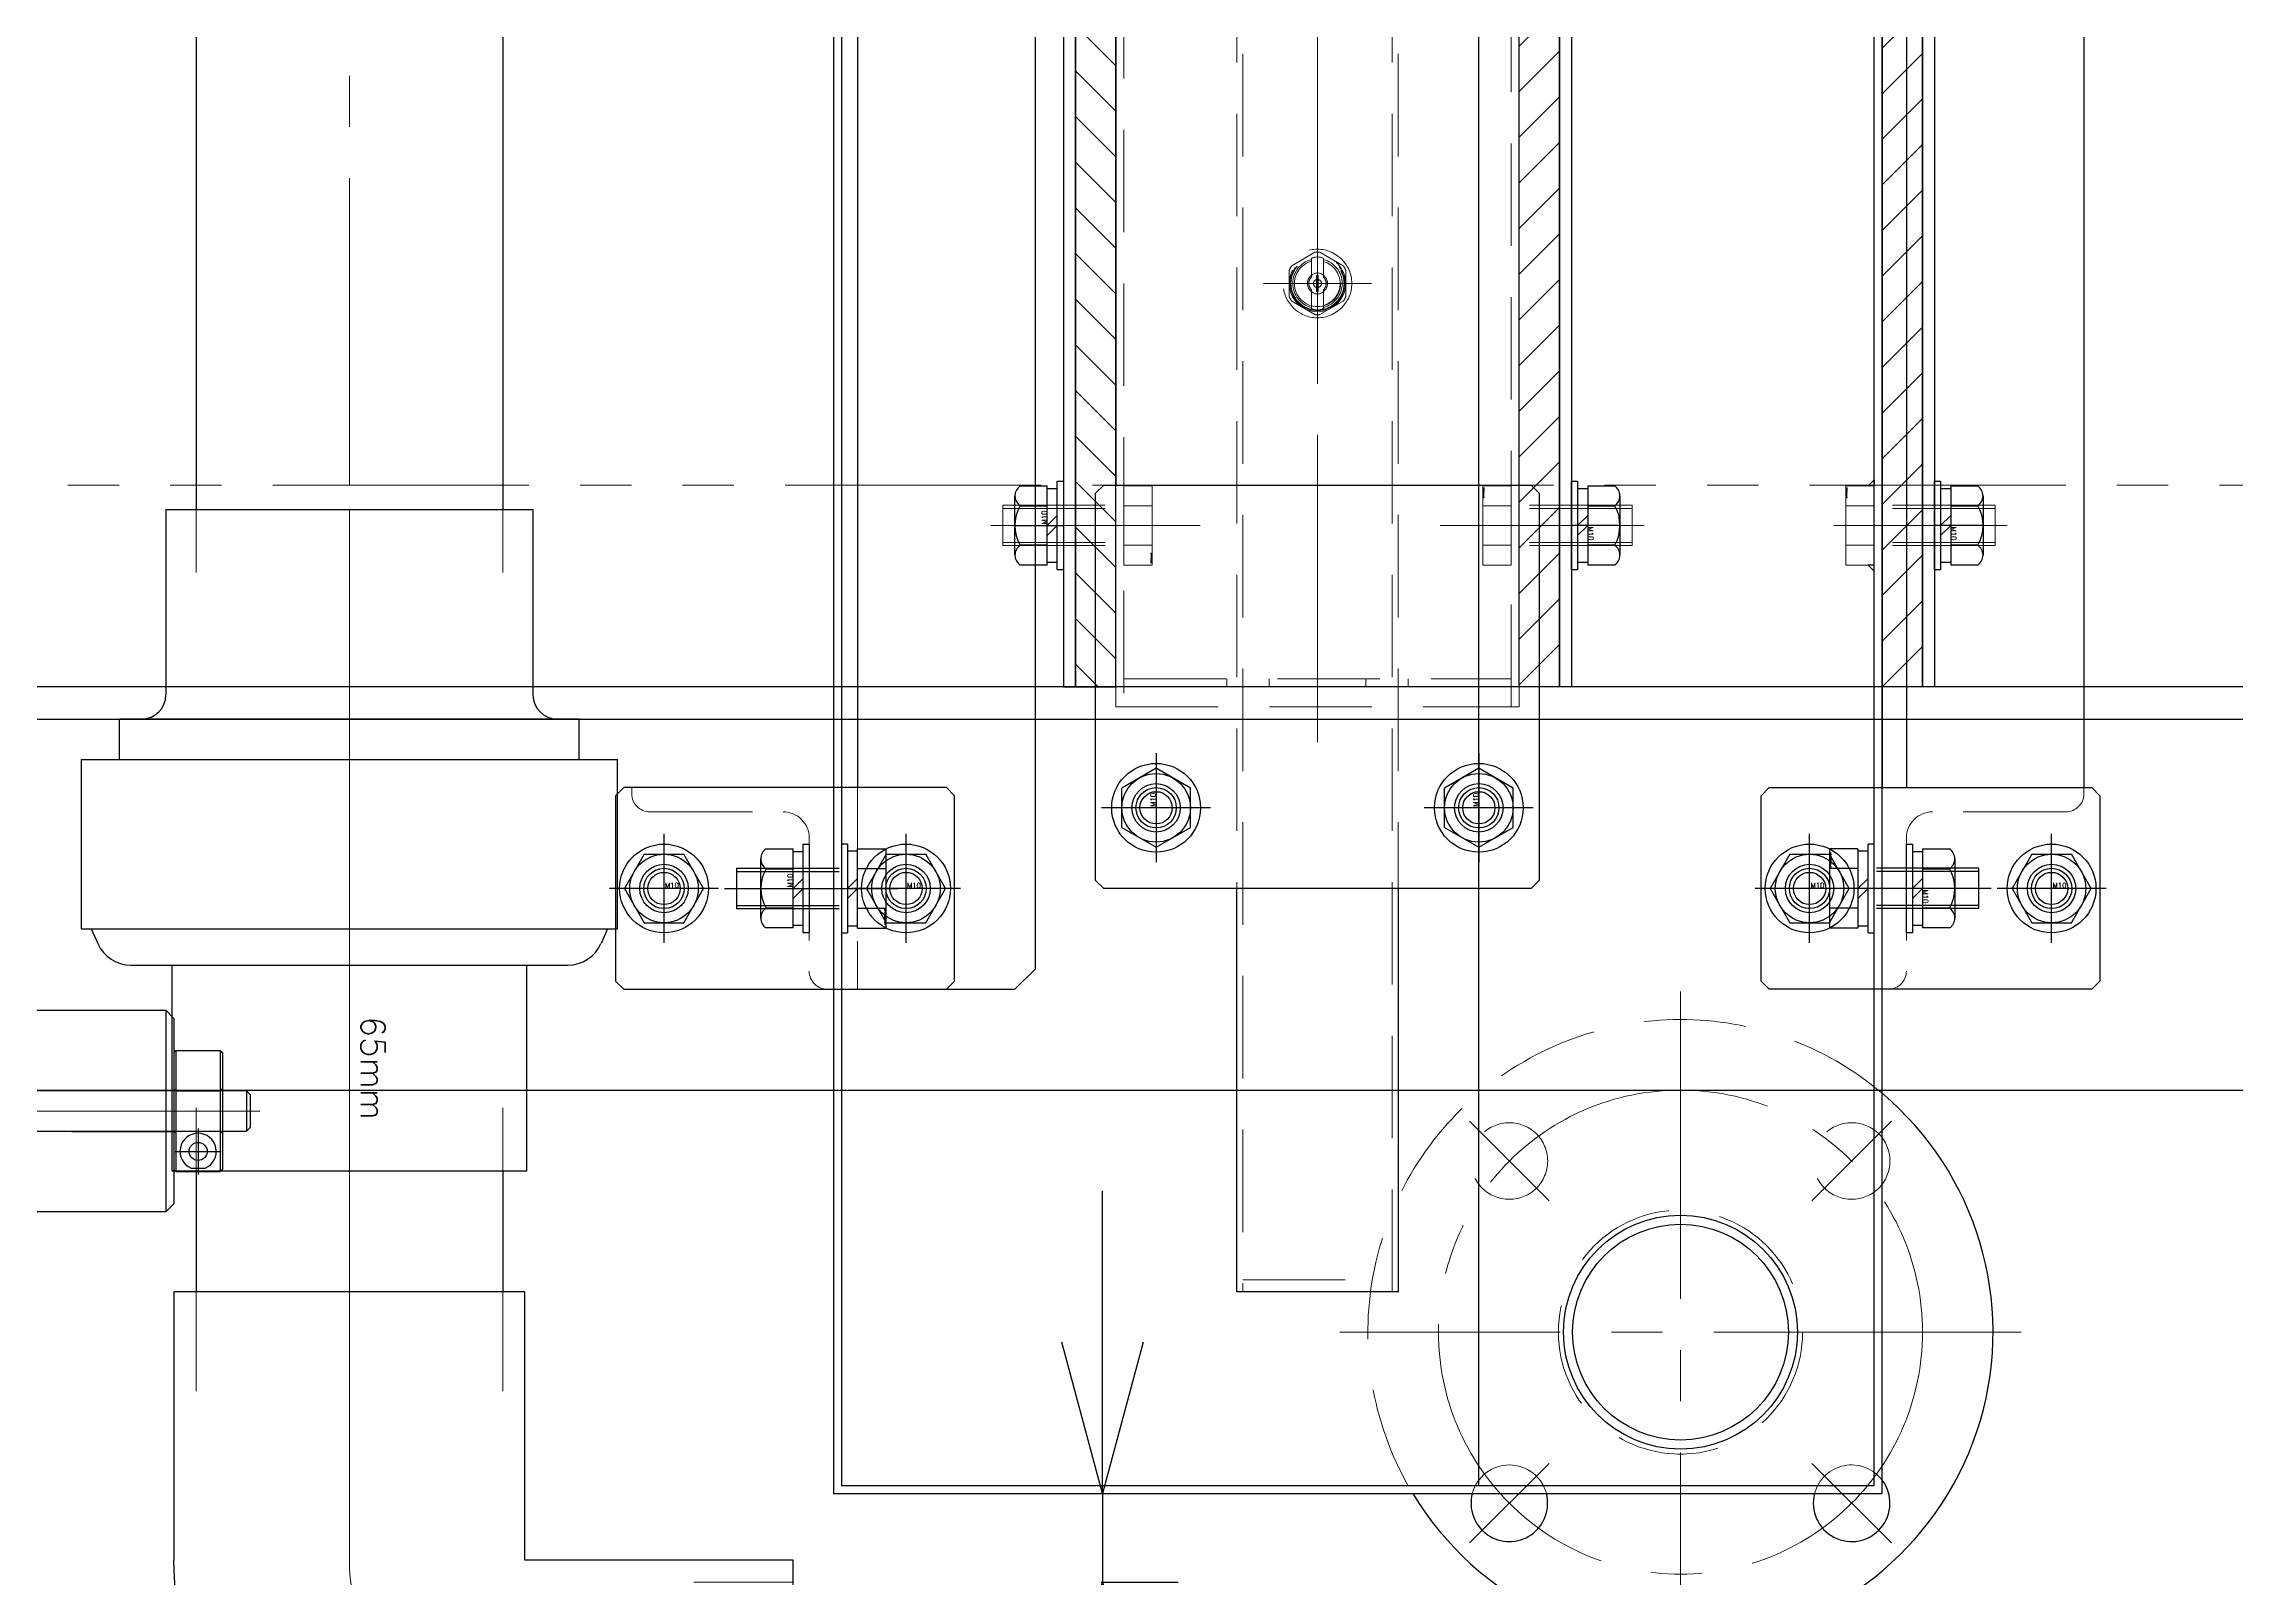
# Model space of a CAD drawing. Header units: millimetres. Extents: x -8731 to 85711, y -14522 to 31379.
# Drawn here: x 71653 to 72197, y 3667 to 4047 of the extents above; entities that cross this region are included whole.
import ezdxf

# ---------------------------------------------------------------- set-up
doc = ezdxf.new("R2010")
doc.units = ezdxf.units.MM
doc.header["$LTSCALE"] = 4
doc.header["$PDMODE"] = 99
doc.header["$PDSIZE"] = 1
for name, pattern in [('CENTER2', [28.575, 19.05, -3.175, 3.175, -3.175]), ('HIDDEN', [9.525, 6.35, -3.175]), ('PHANTOM2', [31.75, 15.875, -3.175, 3.175, -3.175, 3.175, -3.175])]:
    doc.linetypes.add(name, pattern=pattern)
for name, color, linetype, lineweight in [('04_HIDDEN', 2, 'HIDDEN', 13), ('05_CENTER', 4, 'CENTER2', 13), ('06_PHANTOM', 2, 'PHANTOM2', 13), ('08_DIM', 3, 'Continuous', 13)]:
    doc.layers.add(name, color=color, linetype=linetype, lineweight=lineweight)
doc.layers.add('10_DRAFT', color=8, linetype='Continuous', lineweight=0, plot=False)
doc.styles.add('KANJI0', font='txt.shx', dxfattribs={"width": 0.9, "height": 30, "bigfont": 'bigfont'})
doc.styles.add('KSS_TXT', font='txt.shx', dxfattribs={"bigfont": 'extfont2.shx'})
doc.styles.add('KSS_TXT_L', font='txt.shx', dxfattribs={"height": 9, "bigfont": 'extfont2.shx'})
doc.styles.get("Standard").update_dxf_attribs({"font": 'txt.shx', "bigfont": 'extfont2.shx'})
doc.dimstyles.new('KSS_DIM', dxfattribs={"dimscale": 3, "dimtxt": 3, "dimasz": 2.5, "dimexe": 1.25, "dimexo": 0.625, "dimtad": 1, "dimdsep": 46, "dimtxsty": 'KSS_TXT', "dimblk": 'OPEN30', "dimcen": 0, "dimazin": 2, "dimtfac": 0.75, "dimtmove": 0, "dimatfit": 3, "dimldrblk": 'OPEN30', "dimfxl": 1, "dimtolj": 1, "dimarcsym": 0})

# ---------------------------------------------------------------- blocks, each defined once
blk = doc.blocks.new('A$C092B7092_1_1_1')
at = {"color": 0}
blk.add_line((90, -1008), (2590, -1008), dxfattribs=at)
blk.add_lwpolyline([(90, -1100), (2590, -1100), (2590, -1000), (90, -1000)], close=True, dxfattribs=at)
for centre in [(1245, -1030), (1325, -1030), (1123, -1050), (1183, -1050), (1407, -1050), (1467, -1050)]:
    blk.add_circle(centre, 6, dxfattribs=at)
at = {"layer": '05_CENTER'}
for p, q in [((1245, -1039.34), (1245, -1020.66)), ((1325, -1039.34), (1325, -1020.66)), ((1254.34, -1030), (1235.66, -1030)), ((1334.34, -1030), (1315.66, -1030)), ((1123, -1059.34), (1123, -1040.66)), ((1183, -1059.34), (1183, -1040.66)), ((1407, -1059.34), (1407, -1040.66)), ((1467, -1059.34), (1467, -1040.66)), ((1132.34, -1050), (1113.66, -1050)), ((1192.34, -1050), (1173.66, -1050)), ((1416.34, -1050), (1397.66, -1050)), ((1476.34, -1050), (1457.66, -1050))]:
    blk.add_line(p, q, dxfattribs=at)
blk = doc.blocks.new('M10Nza_1_1_1')
at = {"color": 0}
for p, q in [((-7.35, 12), (7.35, 12)), ((-9.8, 4), (-9.8, 10.69)), ((-4.9, 4), (-4.9, 10.69)), ((4.9, 10.69), (4.9, 4)), ((9.8, 10.69), (9.8, 4)), ((-9.8, 4), (9.8, 4)), ((-9.2, 1.5), (-9.2, 4)), ((0, 1.5), (-2.5, 4)), ((0, 4), (2.5, 1.5)), ((9.2, 4), (9.2, 1.5))]:
    blk.add_line(p, q, dxfattribs=at)
at = {"color": 0, "linetype": 'CENTER2'}
blk.add_line((0, 12), (0, 0), dxfattribs=at)
at = {"color": 0}
blk.add_lwpolyline([(-11, 1.5), (11, 1.5), (11, 0), (-11, 0)], close=True, dxfattribs=at)
for centre, radius, start, end in [((-7.35, 9.06), 2.94, 33.626, 146.374), ((0, 2.2), 9.8, 60, 120), ((7.35, 9.06), 2.94, 33.626, 146.374)]:
    blk.add_arc(centre, radius, start, end, dxfattribs=at)
at = {"layer": '10_DRAFT', "style": 'KSS_TXT'}
blk.add_text('M10', height=1.25, dxfattribs=at).set_placement((0.26, 4.12))
blk = doc.blocks.new('A$C742A68D0_1_1')
at = {"color": 0}
for p, q in [((-9.81, 7), (9.81, 7)), ((-9.81, 0), (-9.81, 7)), ((-4.91, 0), (-4.91, 7)), ((4.91, 0), (4.91, 7)), ((9.81, 0), (9.81, 7)), ((-9.81, 0), (9.81, 0))]:
    blk.add_line(p, q, dxfattribs=at)
at = {"color": 0, "linetype": 'CENTER2'}
blk.add_line((0, -33), (0, 10), dxfattribs=at)
at = {"color": 0, "linetype": 'HIDDEN'}
for p, q in [((-5, -30), (-5, 0)), ((-4.19, -30), (-4.19, 0)), ((4.19, -30), (4.19, 0)), ((5, -30), (5, 0)), ((-5, -30), (5, -30))]:
    blk.add_line(p, q, dxfattribs=at)
at = {"layer": '10_DRAFT', "style": 'KSS_TXT_L'}
blk.add_text('BT-M10x30L', height=0.3, dxfattribs=at).set_placement((6.81, 6.66))
blk = doc.blocks.new('A$C0B00724F_1_1')
at = {"color": 0}
blk.add_lwpolyline([(78, -15), (-18, -15), (-20, -13), (-20, 93), (-18, 95), (78, 95), (80, 93), (80, -13)], close=True, dxfattribs=at)
for points in [[(1980, 90), (80, 90)], [(80, -10), (1980, -10)]]:
    blk.add_lwpolyline(points, dxfattribs=at)
for centre in [(0, 80), (0, 0)]:
    blk.add_circle(centre, 6, dxfattribs=at)
at = {"layer": '04_HIDDEN'}
for p, q in [((2035, 88), (25, 88)), ((30, 88), (30, -8)), ((32, 88), (32, -8)), ((30, 62.5), (32, 62.5)), ((30, 52), (32, 52)), ((30, 28), (32, 28)), ((30, 17.5), (32, 17.5)), ((25, -8), (2035, -8))]:
    blk.add_line(p, q, dxfattribs=at)
for points in [[(80, 90), (25, 90), (25, -10)], [(25, -10), (80, -10)]]:
    blk.add_lwpolyline(points, dxfattribs=at)
at = {"layer": '05_CENTER'}
for p, q in [((0, 70.66), (0, 89.34)), ((70, 69.08), (70, 82.43)), ((9.34, 80), (-9.34, 80)), ((16.24, 40), (2043.76, 40)), ((0, -9.34), (0, 9.34)), ((70, 9.54), (70, -2.43)), ((9.34, 0), (-9.34, 0))]:
    blk.add_line(p, q, dxfattribs=at)
at = {"layer": '04_HIDDEN', "rotation": 180}
blk.add_blockref('A$C742A68D0_1_1', (70, 88), dxfattribs=at)
at = {"layer": '04_HIDDEN'}
blk.add_blockref('A$C742A68D0_1_1', (70, -8), dxfattribs=at)
blk = doc.blocks.new('A$C6E8C5BCD_1_1')
h = blk.add_hatch()
h.set_pattern_fill('_USER', color=3, scale=8, angle=135, pattern_type=0)
h.set_pattern_definition([(135, (9279.8095, 4636.656), (-5.656854, -5.656854), [])])
h.paths.add_polyline_path([(1000, -10), (1000, 0), (-920, 0), (-920, -10)])
h.paths.add_polyline_path([(-920, -10), (-920, 0), (-950, 0), (-950, -10)])
h.paths.add_polyline_path([(-950, -10), (-950, 0), (-1000, 0), (-1000, -10)])
at = {"color": 0}
blk.add_lwpolyline([(1000, 0), (1000, -10), (-1000, -10), (-1000, 0)], close=True, dxfattribs=at)
at = {"layer": '05_CENTER'}
blk.add_line((-960, 3.94), (-960, -13.51), dxfattribs=at)
blk = doc.blocks.new('A$C4147621A_1_1')
at = {"color": 0}
blk.add_lwpolyline([(1000, 0), (1000, -3), (-1000, -3), (-1000, 0)], close=True, dxfattribs=at)
at = {"layer": '05_CENTER'}
blk.add_line((-960, 2.83), (-960, -5.76), dxfattribs=at)
blk = doc.blocks.new('A$C003B6CA5_1_1')
at = {"color": 0}
blk.add_lwpolyline([(1100, -20), (-1150, -20), (-1150, 20), (1100, 20)], close=True, dxfattribs=at)
at = {"layer": '04_HIDDEN'}
for p, q in [((1100, 18.5), (-1150, 18.5)), ((-1147, 18.5), (-1147, -18.5)), ((-1150, -18.5), (1100, -18.5))]:
    blk.add_line(p, q, dxfattribs=at)
for radius in [8.5, 7, 6.58, 5.72]:
    blk.add_circle((-900, 0), radius, dxfattribs=at)
at = {"layer": '05_CENTER'}
for p, q in [((-900, -13.37), (-900, 13.37)), ((-886.63, 0), (-913.37, 0))]:
    blk.add_line(p, q, dxfattribs=at)
blk = doc.blocks.new('1／4MVEP9010S303Wc_1_1')
at = {"color": 0}
for p, q in [((-4.4, 6.38), (-7.73, 0.62)), ((3.33, 7), (-3.33, 7)), ((7.73, 0.62), (4.4, 6.38)), ((-1.54, 1.5), (-6.13, 1.5)), ((-1.89, 0.2), (1.89, 0.2)), ((6.13, 1.5), (1.54, 1.5)), ((-7.73, -0.62), (-4.4, -6.38)), ((-6.13, -1.5), (-1.54, -1.5)), ((-1.89, -0.2), (1.89, -0.2)), ((1.54, -1.5), (6.13, -1.5)), ((4.4, -6.38), (7.73, -0.62)), ((-3.33, -7), (3.33, -7))]:
    blk.add_line(p, q, dxfattribs=at)
for points in [[(-6.13, -1.5), (-6.16, -1.49), (-6.2, -1.46), (-6.24, -1.41), (-6.3, -1.31), (-6.37, -1.16), (-6.41, -1.05), (-6.45, -0.91), (-6.49, -0.77), (-6.52, -0.62), (-6.55, -0.45), (-6.56, -0.29), (-6.57, -0.04), (-6.57, 0.2), (-6.55, 0.43), (-6.52, 0.65), (-6.47, 0.85), (-6.42, 1.03), (-6.36, 1.2), (-6.29, 1.33), (-6.25, 1.4), (-6.21, 1.45), (-6.17, 1.49), (-6.13, 1.5)], [(-2.07, 1.4), (-2.13, 1.34), (-2.2, 1.25), (-2.27, 1.15), (-2.34, 1.03), (-2.41, 0.89), (-2.47, 0.74), (-2.53, 0.54), (-2.58, 0.32), (-2.6, 0.09), (-2.6, -0.14), (-2.57, -0.35), (-2.53, -0.55), (-2.47, -0.74), (-2.4, -0.91), (-2.31, -1.08), (-2.22, -1.23), (-2.14, -1.33), (-2.07, -1.4)], [(-1.89, -0.2), (-1.96, -0.19), (-2.03, -0.14), (-2.07, -0.1), (-2.09, -0.05), (-2.1, 0.01), (-2.09, 0.05), (-2.08, 0.09), (-2.04, 0.14), (-1.96, 0.19), (-1.89, 0.2)], [(-1.89, 1.5), (-1.93, 1.49), (-1.96, 1.48), (-2.01, 1.45), (-2.06, 1.41)], [(2.06, 1.41), (2.01, 1.45), (1.97, 1.48), (1.93, 1.49), (1.89, 1.5)], [(1.89, 0.2), (1.96, 0.19), (2.03, 0.14), (2.07, 0.1), (2.09, 0.05), (2.1, -0.01), (2.09, -0.05), (2.08, -0.09), (2.04, -0.14), (1.96, -0.19), (1.89, -0.2)], [(2.07, -1.4), (2.13, -1.34), (2.2, -1.25), (2.27, -1.15), (2.34, -1.03), (2.41, -0.89), (2.47, -0.74), (2.53, -0.54), (2.58, -0.32), (2.6, -0.09), (2.6, 0.14), (2.57, 0.35), (2.53, 0.55), (2.47, 0.74), (2.4, 0.91), (2.31, 1.08), (2.22, 1.23), (2.14, 1.33), (2.07, 1.4)], [(6.13, 1.5), (6.16, 1.49), (6.2, 1.46), (6.24, 1.41), (6.3, 1.31), (6.37, 1.16), (6.41, 1.05), (6.45, 0.91), (6.49, 0.77), (6.52, 0.62), (6.55, 0.45), (6.56, 0.29), (6.57, 0.04), (6.57, -0.2), (6.55, -0.43), (6.52, -0.65), (6.47, -0.85), (6.42, -1.03), (6.36, -1.2), (6.29, -1.33), (6.25, -1.4), (6.21, -1.45), (6.17, -1.49), (6.13, -1.5)], [(-2.06, -1.41), (-2.01, -1.45), (-1.97, -1.48), (-1.93, -1.49), (-1.89, -1.5)], [(1.89, -1.5), (1.93, -1.49), (1.96, -1.48), (2.01, -1.45), (2.06, -1.41)]]:
    blk.add_lwpolyline(points, dxfattribs=at)
blk.add_circle((0, 0), 6.75, dxfattribs=at)
for radius, start, end in [(6.12, 14.1934, 165.8066), (7.75, 115.4146, 124.5854), (7.75, 55.4146, 64.5854), (7.75, 175.4146, 184.5854), (2.15, 44.2407, 135.7593), (1, 11.537, 168.463), (0.5, 156.4218, 203.5782), (0.5, 336.4218, 23.5782), (7.75, 355.4146, 4.5854), (6.12, 194.1934, 345.8066), (5.63, 195.4656, 344.5344), (2.5, 214.1405, 325.8595), (2.15, 224.2407, 315.7593), (1, 191.537, 348.463), (7.75, 235.4146, 244.5854), (7.75, 295.4146, 304.5854)]:
    blk.add_arc((0, 0), radius, start, end, dxfattribs=at)
at = {"layer": '04_HIDDEN', "color": 0}
blk.add_arc((0, 0), 2.5, 34.1405, 145.8595, dxfattribs=at)
at = {"layer": '05_CENTER', "color": 0}
for p, q in [((0, -8.67), (0, 8.67)), ((-8.67, 0), (8.67, 0))]:
    blk.add_line(p, q, dxfattribs=at)
blk = doc.blocks.new('A$C77611634_1_1')
blk.add_blockref('A$C003B6CA5_1_1', (0, 0))
at = {"layer": '04_HIDDEN', "color": 4}
blk.add_blockref('1／4MVEP9010S303Wc_1_1', (-900, 0), dxfattribs=at)
blk = doc.blocks.new('A$C7B156557_1_1')
at = {"color": 3}
blk.add_line((-148, 100), (2248, 100), dxfattribs=at)
at = {"color": 0}
for points in [[(-150, 0), (2250, 0), (2250, 260), (-150, 260)], [(-148, 2), (2248, 2), (2248, 258), (-148, 258)]]:
    blk.add_lwpolyline(points, close=True, dxfattribs=at)
at = {"color": 3}
for points in [[(80.19, 2), (80.19, 3.5), (78.69, 2), (78.69, 2)], [(99.81, 2), (99.81, 3.5), (101.31, 2), (101.31, 2)]]:
    blk.add_lwpolyline(points, close=True, dxfattribs=at)
blk.add_circle((-110, 50), 29)
at = {"color": 0}
blk.add_circle((-110, 50), 26.75, dxfattribs=at)
for centre, radius, start, end in [((-110, 50), 77.5, 121.073, 319.8222), ((-152.43, 92.43), 9.5, 75.202, 284.798), ((-152.43, 7.57), 9.5, 75.202, 307.1345)]:
    blk.add_arc(centre, radius, start, end, dxfattribs=at)
at = {"layer": '04_HIDDEN'}
for centre, radius in [((-67.57, 92.43), 9.5), ((-110, 50), 30.25), ((-67.57, 7.57), 9.5)]:
    blk.add_circle(centre, radius, dxfattribs=at)
for centre, radius, start, end in [((-110, 50), 77.5, 319.8222, 121.073), ((-152.43, 92.43), 9.5, 284.798, 75.202), ((-152.43, 7.57), 9.5, 307.1345, 75.202)]:
    blk.add_arc(centre, radius, start, end, dxfattribs=at)
at = {"layer": '05_CENTER'}
for p, q in [((0, 263.95), (0, 254.03)), ((-110, -34.46), (-110, 134.46)), ((-142.57, 82.57), (-162.28, 102.28)), ((-77.43, 82.57), (-57.72, 102.28)), ((-25.54, 50), (-194.46, 50)), ((-142.57, 17.43), (-162.28, -2.28)), ((-77.43, 17.43), (-57.72, -2.28)), ((0, 5.94), (0, -3.98)), ((90, 5.94), (90, -3.98))]:
    blk.add_line(p, q, dxfattribs=at)
blk.add_circle((-110, 50), 60, dxfattribs=at)
at = {"layer": '04_HIDDEN'}
blk.add_blockref('A$C742A68D0_1_1', (90, 2), dxfattribs=at)
blk = doc.blocks.new('A$C7E374867_2_1')
at = {"color": 0}
for p, q in [((-9.81, 11), (9.81, 11)), ((-9.81, 4), (-9.81, 11)), ((-4.91, 4), (-4.91, 11)), ((4.91, 4), (4.91, 11)), ((9.81, 4), (9.81, 11)), ((-11, 1.5), (11, 1.5)), ((-11, 1.5), (-11, 0)), ((-11, 0), (11, 0)), ((9.81, 4), (-9.81, 4)), ((-9.25, 4), (-9.25, 1.5)), ((0, 1.5), (-2.5, 4)), ((0, 4), (2.5, 1.5)), ((9.25, 1.5), (9.25, 4)), ((11, 0), (11, 1.5))]:
    blk.add_line(p, q, dxfattribs=at)
at = {"color": 0, "linetype": 'CENTER2'}
blk.add_line((0, -29), (0, 14), dxfattribs=at)
at = {"color": 0, "linetype": 'HIDDEN'}
for p, q in [((-5, -26), (-5, 0)), ((-4.19, -26), (-4.19, 0)), ((4.19, -26), (4.19, 0)), ((5, -26), (5, 0)), ((-5, -26), (5, -26))]:
    blk.add_line(p, q, dxfattribs=at)
at = {"layer": '10_DRAFT', "style": 'KSS_TXT_L'}
blk.add_text('BT-M10x30L,SW,PW', height=0.3, dxfattribs=at).set_placement((5.05, 10.66))
blk = doc.blocks.new('10b_2_1')
at = {"color": 0, "linetype": 'CENTER2'}
for p, q in [((0, -13.51), (0, 13.51)), ((13.51, 0), (-13.51, 0))]:
    blk.add_line(p, q, dxfattribs=at)
at = {"color": 0}
for p, q in [((-4.9, 8.49), (-9.8, 0)), ((-4.9, 8.49), (4.9, 8.49)), ((9.8, 0), (4.9, 8.49)), ((-9.8, 0), (-4.9, -8.49)), ((4.9, -8.49), (9.8, 0)), ((-4.9, -8.49), (4.9, -8.49))]:
    blk.add_line(p, q, dxfattribs=at)
for radius in [11, 8.49, 5, 4]:
    blk.add_circle((0, 0), radius, dxfattribs=at)
at = {"layer": '10_DRAFT', "style": 'KSS_TXT'}
blk.add_text('M10', height=1.25, dxfattribs=at).set_placement((0.26, 0.12))
blk = doc.blocks.new('A$C2E537FAD_1_1')
for p, q in [((-100, 120), (-100, 160)), ((-100, 160), (0, 160)), ((0, 120), (-100, 120))]:
    blk.add_line(p, q)
at = {"rotation": 180}
for name, p in [('A$C7E374867_2_1', (0, 258)), ('M10Nza_1_1_1', (90, 77)), ('M10Nza_1_1_1', (0, -6)), ('M10Nza_1_1_1', (90, -13))]:
    blk.add_blockref(name, p, dxfattribs=at)
for name, p in [('M10Nza_1_1_1', (0, 266)), ('A$C7B156557_1_1', (0, 0)), ('A$C0B00724F_1_1', (20, 100)), ('M10Nza_1_1_1', (90, 203)), ('10b_2_1', (20, 180)), ('10b_2_1', (20, 100)), ('A$C4147621A_1_1', (1050, 80)), ('A$C7E374867_2_1', (0, 2)), ('A$C4147621A_1_1', (1050, -10))]:
    blk.add_blockref(name, p)
at = {"xscale": -1, "rotation": 180}
blk.add_blockref('A$C4147621A_1_1', (1050, 200), dxfattribs=at)
at = {"color": 3, "xscale": -1, "rotation": 180}
blk.add_blockref('A$C6E8C5BCD_1_1', (1050, 190), dxfattribs=at)
at = {"color": 3}
for p in [(1050, 90), (1050, 0)]:
    blk.add_blockref('A$C6E8C5BCD_1_1', p, dxfattribs=at)
at = {"layer": '04_HIDDEN'}
blk.add_blockref('A$C77611634_1_1', (1050, 140), dxfattribs=at)
blk = doc.blocks.new('A$C701D6F41_1_1_1')
at = {"color": 0}
for p, q in [((25, 24), (-23.5, 24)), ((25, 6), (-23.5, 6))]:
    blk.add_line(p, q, dxfattribs=at)
blk.add_lwpolyline([(25, 6), (25, 24), (24, 25), (-23.5, 25), (-23.5, 5), (24, 5)], close=True, dxfattribs=at)
for major_axis, ratio in [((0, 5), 0.916536), ((0, 4), 0.906285)]:
    blk.add_ellipse((12.5, 15), major_axis=major_axis, ratio=ratio)
blk.add_ellipse((7.5, 15), major_axis=(0, 5), ratio=0.916536, start_param=5.978479, end_param=6.191994)
at = {"layer": '04_HIDDEN'}
for p, q in [((-15, 5), (-15, 25)), ((15, 5), (15, 25)), ((-23.5, 20), (-15, 20)), ((-23.5, 19), (-15, 19)), ((12.5, 20), (7.5, 20)), ((7.5, 19), (12.5, 19)), ((-23.5, 11), (-15, 11)), ((7.5, 11), (12.5, 11)), ((-23.5, 10), (-15, 10)), ((12.5, 10), (7.5, 10))]:
    blk.add_line(p, q, dxfattribs=at)
for major_axis, ratio, start_param, end_param in [((0, 5), 0.916536, 6.283185, 9.424828), ((0, 4), 0.906285, 0, 3.141648)]:
    blk.add_ellipse((7.5, 15), major_axis=major_axis, ratio=ratio, start_param=start_param, end_param=end_param, dxfattribs=at)
at = {"layer": '05_CENTER'}
for p, q in [((7.5, 7.39), (7.5, 22.61)), ((12.5, 7.39), (12.5, 22.61)), ((-26.41, 15), (-11.56, 15)), ((20.11, 15), (-0.6, 15))]:
    blk.add_line(p, q, dxfattribs=at)
at = {"layer": '10_DRAFT'}
blk.add_line((0, 5), (0, 25), dxfattribs=at)
blk = doc.blocks.new('M10Nu_1_1_1')
at = {"color": 0}
for p, q in [((-9.8, 0), (-9.8, 6.69)), ((-7.35, 8), (7.35, 8)), ((-4.9, 0), (-4.9, 6.69)), ((4.9, 6.69), (4.9, 0)), ((9.8, 6.69), (9.8, 0)), ((-9.8, 0), (9.8, 0))]:
    blk.add_line(p, q, dxfattribs=at)
at = {"color": 0, "linetype": 'CENTER2'}
blk.add_line((0, 8), (0, 0), dxfattribs=at)
at = {"color": 0}
for centre, radius, start, end in [((-7.35, 5.06), 2.94, 33.626, 146.374), ((0, -1.8), 9.8, 60, 120), ((7.35, 5.06), 2.94, 33.626, 146.374)]:
    blk.add_arc(centre, radius, start, end, dxfattribs=at)
at = {"layer": '10_DRAFT', "style": 'KANJI0', "width": 0.82}
blk.add_text('Ｍ１０', height=1.25, dxfattribs=at).set_placement((0.26, 0.12))
blk = doc.blocks.new('A$C20721D5E_1_1_1')
at = {"color": 0}
blk.add_line((-174, 5), (-174, -5), dxfattribs=at)
at = {"color": 0, "linetype": 'HIDDEN'}
for p, q in [((-20, -5), (-20, 5)), ((0, 4.19), (-20, 4.19)), ((0, -4.19), (-20, -4.19))]:
    blk.add_line(p, q, dxfattribs=at)
at = {"color": 0}
blk.add_lwpolyline([(0, -5), (-174, -5), (-175, -4), (-175, 4), (-174, 5), (0, 5)], close=True, dxfattribs=at)
at = {"layer": '05_CENTER'}
blk.add_line((-177.27, 0), (2.62, 0), dxfattribs=at)
blk = doc.blocks.new('A$C21C31411_1_1_1')
at = {"color": 0}
for p, q in [((-48, 25), (-48, -25)), ((-2, 25), (-2, -25))]:
    blk.add_line(p, q, dxfattribs=at)
blk.add_lwpolyline([(-48, -25), (-2, -25), (0, -23), (0, 23), (-2, 25), (-48, 25), (-50, 23), (-50, -23)], close=True, dxfattribs=at)
at = {"layer": '04_HIDDEN'}
for p, q in [((-50, 5.1), (0, 5.1)), ((-50, -5.1), (0, -5.1))]:
    blk.add_line(p, q, dxfattribs=at)
at = {"layer": '10_DRAFT'}
blk.add_line((-50, 0), (0, 0), dxfattribs=at)
blk = doc.blocks.new('SCS10-12a_1_1_1')
at = {"color": 0}
for p, q in [((0, 14.5), (0.5, 15)), ((0, 14.5), (0, -14.5)), ((0.5, 15), (0.5, -15)), ((0.5, 15), (11.5, 15)), ((11.5, 15), (11.5, -15)), ((11.5, 15), (12, 14.5)), ((12, 14.5), (12, -14.5)), ((0, -14.5), (0.5, -15)), ((0.5, -15), (11.5, -15)), ((4.24, -14.14), (7.76, -14.14)), ((12, -14.5), (11.5, -15))]:
    blk.add_line(p, q, dxfattribs=at)
at = {"color": 0, "linetype": 'HIDDEN'}
for p, q in [((0.5, 5), (0, 5.5)), ((12, 5.5), (11.5, 5)), ((0.5, 5), (11.5, 5)), ((0, -5.5), (0.5, -5)), ((0.5, -5), (11.5, -5)), ((11.5, -5), (12, -5.5))]:
    blk.add_line(p, q, dxfattribs=at)
at = {"color": 0, "linetype": 'CENTER2'}
for p, q in [((6, -4.31), (6, -15.69)), ((0.31, -10), (11.69, -10))]:
    blk.add_line(p, q, dxfattribs=at)
at = {"color": 0}
blk.add_circle((6, -10), 2.25, dxfattribs=at)
blk.add_arc((6, -10), 4.5, 293.0044, 246.9956, dxfattribs=at)
at = {"layer": '10_DRAFT'}
blk.add_line((0, 0), (12, 0), dxfattribs=at)
blk = doc.blocks.new('A$C30176A9C_1_1_1')
for name, p in [('A$C21C31411_1_1_1', (-121.5, 0)), ('A$C20721D5E_1_1_1', (-15.5, 0))]:
    blk.add_blockref(name, p)
at = {"color": 4, "xscale": -1}
blk.add_blockref('SCS10-12a_1_1_1', (-171.5, 0), dxfattribs=at)
at = {"color": 4}
blk.add_blockref('SCS10-12a_1_1_1', (-121.5, 0), dxfattribs=at)
at = {"rotation": 90}
blk.add_blockref('M10Nu_1_1_1', (-23.5, 0), dxfattribs=at)
at = {"xscale": -1, "rotation": 180}
blk.add_blockref('A$C701D6F41_1_1_1', (0, 15), dxfattribs=at)
blk = doc.blocks.new('A$C3EAE771B_1_1')
at = {"xscale": -1, "rotation": 90}
blk.add_blockref('A$C30176A9C_1_1_1', (30.2, 140), dxfattribs=at)
blk = doc.blocks.new('_Open30')
at = {"color": 0, "linetype": 'ByBlock', "lineweight": -2}
for p, q in [((-1, 0.268), (0, 0)), ((0, 0), (-1, -0.268)), ((0, 0), (-1, 0))]:
    blk.add_line(p, q, dxfattribs=at)
blk = doc.blocks.new('*D4701')
at = {"layer": '08_DIM', "color": 0, "lineweight": -2, "transparency": 16777216}
for p, q in [((71915.65, 3725.4), (71915.65, 3762.9)), ((71915.33, 3687.9), (71934.4, 3687.9)), ((71915.65, 3687.9), (71915.65, 3665.9)), ((71915.33, 3665.9), (71934.4, 3665.9)), ((71915.65, 3628.4), (71915.65, 3497.15))]:
    blk.add_line(p, q, dxfattribs=at)
at = {"layer": 'Defpoints', "color": 0, "transparency": 16777216}
for p in [(71905.95, 3687.9), (71905.95, 3665.9), (71915.65, 3665.9)]:
    blk.add_point(p, dxfattribs=at)
at = {"layer": '08_DIM', "color": 0, "lineweight": -2, "transparency": 16777216, "xscale": 37.5, "yscale": 37.5, "zscale": 37.5}
for p, rotation in [((71915.65, 3687.9), 270), ((71915.65, 3665.9), 90)]:
    blk.add_blockref('_Open30', p, dxfattribs=dict(at, rotation=rotation))
at = {"layer": '08_DIM', "color": 0, "transparency": 16777216, "insert": (71883.78, 3544.03), "char_height": 45, "attachment_point": 5, "rotation": 90, "style": 'KSS_TXT'}
blk.add_mtext('\\A1;22', dxfattribs=at)
blk = doc.blocks.new('KK015066_54_5_1_1_1')
for p, q in [((1.5, 50), (0, 50)), ((0, 0), (0, 50)), ((6, 12.5), (6, 45.5)), ((45.5, 6), (12.5, 6)), ((0, 0), (50, 0)), ((50, 1.5), (50, 0))]:
    blk.add_line(p, q)
for centre, radius, start, end in [((1.5, 45.5), 4.5, 0, 90), ((12.5, 12.5), 6.5, 180, 270), ((45.5, 1.5), 4.5, 0, 90)]:
    blk.add_arc(centre, radius, start, end)
at = {"flags": 3}
blk.add_attdef('PARAM', (0, 0), '', height=1, dxfattribs=at)
blk = doc.blocks.new('A$C457F5408_1_1_1')
at = {"color": 0}
for p, q in [((15, 2120), (15, -20)), ((-35, 2075), (-35, 25)), ((-29, 2075), (-29, 25)), ((225, 2075), (225, 25)), ((231, 2075), (231, 25)), ((275, 2075), (275, 25)), ((15, -20), (10, -25)), ((-7, -25), (10, -25))]:
    blk.add_line(p, q, dxfattribs=at)
for points in [[(-7, 25), (-87, 25), (-89, 23), (-89, -23), (-87, -25), (-7, -25), (-5, -23), (-5, 23)], [(197, 25), (277, 25), (279, 23), (279, -23), (277, -25), (197, -25), (195, -23), (195, 23)]]:
    blk.add_lwpolyline(points, close=True, dxfattribs=at)
for centre in [(-77, 0), (-17, 0), (207, 0), (267, 0)]:
    blk.add_circle(centre, 6, dxfattribs=at)
at = {"layer": '04_HIDDEN'}
blk.add_line((-29, 25), (-29, -25), dxfattribs=at)
at = {"layer": '05_CENTER'}
for p, q in [((-77, -10.29), (-77, 10.29)), ((-17, -10.29), (-17, 10.29)), ((207, -10.29), (207, 10.29)), ((267, -10.29), (267, 10.29)), ((-87.29, 0), (-66.71, 0)), ((-48.22, 0), (-27.64, 0)), ((-27.29, 0), (-6.71, 0)), ((217.29, 0), (196.71, 0)), ((238.22, 0), (217.64, 0)), ((277.29, 0), (256.71, 0))]:
    blk.add_line(p, q, dxfattribs=at)
at = {"layer": '04_HIDDEN', "rotation": 180}
blk.add_blockref('KK015066_54_5_1_1_1', (-35, 25), dxfattribs=at)
at = {"layer": '04_HIDDEN', "xscale": -1, "rotation": 180}
blk.add_blockref('KK015066_54_5_1_1_1', (225, 25), dxfattribs=at)
blk = doc.blocks.new('10b_1_1_1')
at = {"color": 0, "linetype": 'CENTER2'}
for p, q in [((0, -13.51), (0, 13.51)), ((13.51, 0), (-13.51, 0))]:
    blk.add_line(p, q, dxfattribs=at)
at = {"color": 0}
for p, q in [((-4.9, 8.49), (-9.8, 0)), ((-4.9, 8.49), (4.9, 8.49)), ((9.8, 0), (4.9, 8.49)), ((-9.8, 0), (-4.9, -8.49)), ((4.9, -8.49), (9.8, 0)), ((-4.9, -8.49), (4.9, -8.49))]:
    blk.add_line(p, q, dxfattribs=at)
for radius in [11, 8.49, 5, 4]:
    blk.add_circle((0, 0), radius, dxfattribs=at)
at = {"layer": '10_DRAFT', "style": 'KSS_TXT'}
blk.add_text('M10', height=1.25, dxfattribs=at).set_placement((0.26, 0.12))
blk = doc.blocks.new('A$C54E27890_1_1')
at = {"rotation": 270}
for name, p in [('A$C457F5408_1_1_1', (0, -17)), ('10b_1_1_1', (0, 60)), ('10b_1_1_1', (0, 0)), ('10b_1_1_1', (0, -224)), ('10b_1_1_1', (0, -284))]:
    blk.add_blockref(name, p, dxfattribs=at)
blk = doc.blocks.new('エルボ(TS-L)-65mma_1_1_1')
at = {"color": 0}
for p, q in [((-66.5, 43.5), (0, 43.5)), ((0, 43.5), (0, -43.5)), ((-153.5, -110), (-153.5, -43.5)), ((-66.5, -43.5), (-66.5, -110)), ((0, -43.5), (-66.5, -43.5)), ((-66.5, -110), (-153.5, -110))]:
    blk.add_line(p, q, dxfattribs=at)
blk.add_arc((-66.5, -43.5), 87, 90, 180, dxfattribs=at)
at = {"layer": '05_CENTER', "color": 0}
for p, q in [((0, 0), (-66.5, 0)), ((-110, -110), (-110, -43.5))]:
    blk.add_line(p, q, dxfattribs=at)
blk.add_arc((-66.5, -43.5), 43.5, 90, 180, dxfattribs=at)
at = {"layer": '10_DRAFT'}
for p, q in [((0, 38), (-24.63, 38)), ((0, -38), (-24.63, -38)), ((-148, -110), (-148, -85.37)), ((-72, -110), (-72, -85.37))]:
    blk.add_line(p, q, dxfattribs=at)
at = {"layer": '10_DRAFT', "style": 'KSS_TXT'}
blk.add_text('65mm', height=6, dxfattribs=at).set_placement((-41.03, -9.65))
blk = doc.blocks.new('プレハブジョイント-ソケット形-65mma_1_1_1')
at = {"color": 0}
for p, q in [((-60, 66.5), (-102, 66.5)), ((-102, -66.5), (-102, 66.5)), ((-60, -66.5), (-60, 66.5)), ((-60, 64), (-56.34, 62.38)), ((-102, 57), (-112, 57)), ((-112, 57), (-112, -57)), ((-51, -54.15), (-51, 54.15)), ((-164, 45.5), (-118, 45.5)), ((-164, -45.5), (-164, 45.5)), ((0, 44), (-51, 44)), ((0, -44), (0, 44)), ((-164, -45.5), (-118, -45.5)), ((-51, -44), (0, -44)), ((-102, -57), (-112, -57)), ((-112, -57), (-112, -57)), ((-60, -64), (-56.34, -62.38)), ((-102, -66.5), (-60, -66.5))]:
    blk.add_line(p, q, dxfattribs=at)
for centre, radius, start, end in [((-60, 54.15), 9, 0, 66.0375), ((-118, 51.5), 6, 270, 0), ((-118, -51.5), 6, 0, 90), ((-60, -54.15), 9, 293.9625, 0)]:
    blk.add_arc(centre, radius, start, end, dxfattribs=at)
at = {"layer": '05_CENTER', "color": 0}
blk.add_line((0, 0), (-164, 0), dxfattribs=at)
at = {"layer": '10_DRAFT'}
for p, q in [((-164, 38), (-148.37, 38)), ((-15.63, 38), (0, 38)), ((-164, -38), (-148.37, -38)), ((-15.63, -38), (0, -38))]:
    blk.add_line(p, q, dxfattribs=at)
at = {"layer": '10_DRAFT', "style": 'KSS_TXT'}
blk.add_text('65mm', height=6, dxfattribs=at).set_placement((-38.32, 2.86))
blk = doc.blocks.new('A$C3C656437_1_1_1')
for p, q in [((-40, 1958), (-70, 1958)), ((549, 1958), (124, 1958)), ((-40, 1882), (-70, 1882)), ((549, 1882), (124, 1882))]:
    blk.add_line(p, q)
at = {"layer": '05_CENTER'}
blk.add_line((549, 1920), (-70, 1920), dxfattribs=at)
at = {"color": 4, "rotation": 180}
blk.add_blockref('プレハブジョイント-ソケット形-65mma_1_1_1', (-40, 1920), dxfattribs=at)
at = {"color": 4, "xscale": -1, "rotation": 90}
blk.add_blockref('エルボ(TS-L)-65mma_1_1_1', (-180, 1810), dxfattribs=at)

msp = doc.modelspace()

# ---------------------------------------------------------------- linework, layer by layer
at = {"layer": '06_PHANTOM', "color": 6}
msp.add_lwpolyline([(70988.13459, 5837.90432), (73297.43592, 5837.90432), (73297.43592, 3937.90432), (70988.13459, 3937.90432)], close=True, dxfattribs=at)

# ---------------------------------------------------------------- block references
for name, p, rotation in [('A$C2E537FAD_1_1', (72108.93593, 3837.90432), 90), ('A$C3EAE771B_1_1', (71373.93594, 3812.90432), 270), ('A$C54E27890_1_1', (71866.93593, 3837.90432), 90), ('A$C3C656437_1_1_1', (73648.93593, 3807.90432), 90)]:
    msp.add_blockref(name, p, dxfattribs=dict(rotation=rotation))
msp.add_blockref('A$C092B7092_1_1_1', (70683.93592, 4887.90432))

# ---------------------------------------------------------------- dimensions: what is measured, and where the dimension line sits
at = {"layer": '08_DIM'}
dim = msp.add_linear_dim(base=(71915.65313, 3665.90432), p1=(71905.95326, 3687.9043), p2=(71905.95325, 3665.90432), angle=90, dimstyle='KSS_DIM', override={"dimscale": 15}, dxfattribs=at)
dim.commit()
dim.dimension.update_dxf_attribs({"geometry": '*D4701', "text_midpoint": (71883.77813, 3544.02932)})

doc.saveas('drawing.dxf')
